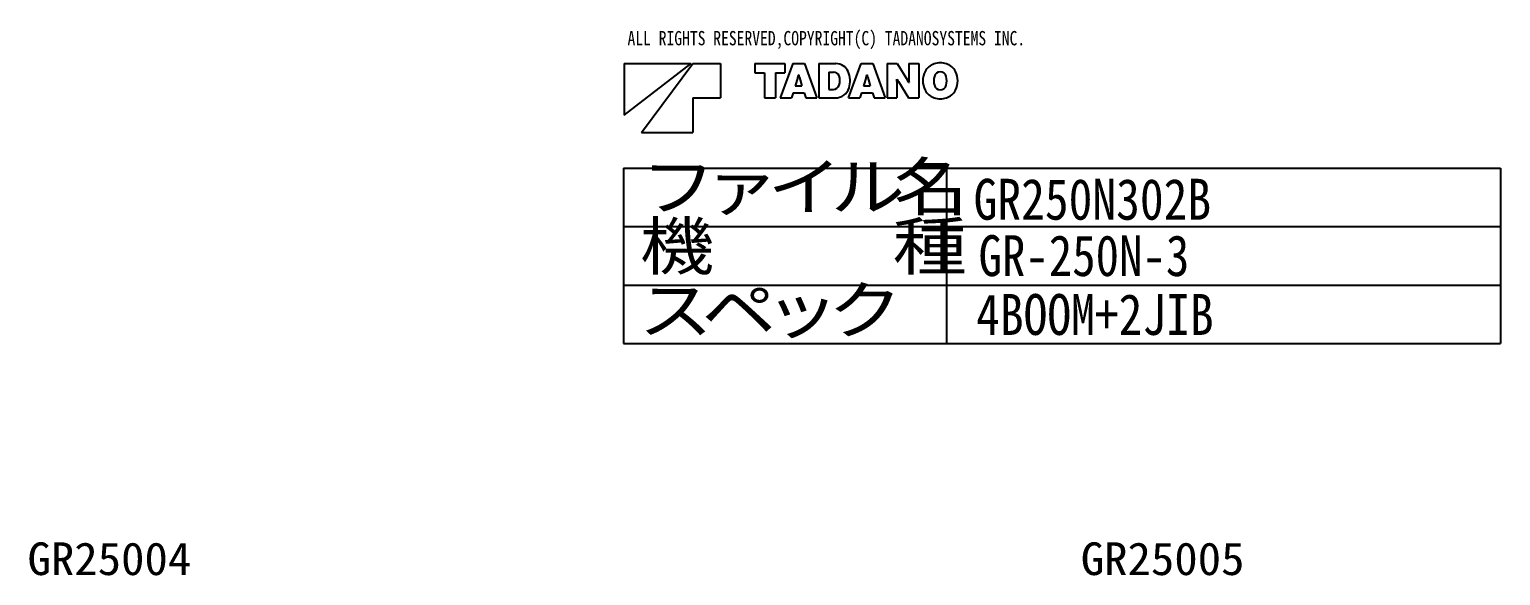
# Model space of a CAD drawing. Extents: x -31701 to 37626, y -27136 to 32271.
# Drawn here: x 12468 to 37626, y 22920 to 32271 of the extents above; entities that cross this region are included whole.
import ezdxf

# ---------------------------------------------------------------- set-up
doc = ezdxf.new("R2010")
doc.units = 0
doc.layers.get('0').update_dxf_attribs({"linetype": 'CONTINUOUS'})

msp = doc.modelspace()

# ---------------------------------------------------------------- linework, layer by layer
at = {"color": 254, "linetype": 'Continuous'}
for p, q in [((22639.88362799998, 31684.72562499998), (22639.88362799998, 30802.72562499998)), ((22639.88362799998, 30802.72562499998), (23786.483628, 31684.72562499998)), ((22639.88362799998, 31684.72562499998), (23786.483628, 31684.72562499998)), ((22933.88362799998, 30508.72562499999), (23815.88362799999, 31684.72562499998)), ((23815.88362799999, 31684.72562499998), (24286.28362799999, 31684.72562499998)), ((24286.28362799999, 31684.72562499998), (24286.28362799999, 31096.72562499999)), ((24874.28362799998, 31684.72562499998), (24874.28362799998, 31525.12562499999)), ((24874.28362799998, 31684.72562499998), (25388.363628, 31684.72562499998)), ((24874.28362799998, 31525.12562499999), (25038.335628, 31525.12562499999)), ((25038.335628, 31525.12562499999), (25038.335628, 31096.72562499999)), ((25224.47962799998, 31525.12562499999), (25224.47962799998, 31096.72562499999)), ((25224.47962799998, 31525.12562499999), (25388.363628, 31525.12562499999)), ((25521.41962799998, 31684.72562499998), (25308.64762799998, 31096.72562499999)), ((25388.363628, 31684.72562499998), (25388.363628, 31525.12562499999)), ((25521.41962799998, 31684.72562499998), (25722.34762799998, 31684.72562499998)), ((25609.367628, 31449.02162499999), (25565.35162799998, 31306.473625)), ((25619.86762799999, 31495.64162499999), (25623.983628, 31495.64162499999)), ((25634.39962799999, 31449.02162499999), (25678.24762799999, 31306.473625)), ((25722.34762799998, 31684.72562499998), (25935.119628, 31096.72562499999)), ((25966.199628, 31684.72562499998), (25966.199628, 31096.72562499999)), ((25966.199628, 31684.72562499998), (26259.94762799998, 31684.72562499998)), ((26140.415628, 31539.90962499999), (26140.415628, 31244.397625)), ((26140.415628, 31539.90962499999), (26217.10762799998, 31539.90962499999)), ((26477.339628, 31096.72562499999), (26690.11162799999, 31684.72562499998)), ((26690.11162799999, 31684.72562499998), (26890.95562799998, 31684.72562499998)), ((26778.05962799999, 31449.02162499999), (26734.127628, 31306.473625)), ((26788.559628, 31495.64162499999), (26792.507628, 31495.64162499999)), ((26803.09162799999, 31449.02162499999), (26847.02362799999, 31306.473625)), ((26890.95562799998, 31684.72562499998), (27103.81162799998, 31096.72562499999)), ((27134.72362799999, 31684.72562499998), (27134.72362799999, 31096.72562499999)), ((27134.72362799999, 31684.72562499998), (27309.19162799999, 31684.72562499998)), ((27309.19162799999, 31684.72562499998), (27482.39962799999, 31402.90562499999)), ((27507.095628, 31684.72562499998), (27675.59962799998, 31684.72562499998)), ((27507.095628, 31684.72562499998), (27507.095628, 31403.99762499999)), ((27675.59962799998, 31684.72562499998), (27675.59962799998, 31096.72562499999)), ((25565.35162799998, 31306.473625), (25678.24762799999, 31306.473625)), ((26140.415628, 31244.397625), (26216.267628, 31244.397625)), ((26734.127628, 31306.473625), (26847.02362799999, 31306.473625)), ((27300.53962799999, 31421.72162499999), (27303.89962799999, 31421.72162499999)), ((27303.31162799999, 31377.45362499999), (27303.31162799999, 31096.72562499999)), ((27328.00762799999, 31378.46162500001), (27501.21562799999, 31096.72562499999)), ((27506.50762799998, 31359.645625), (27509.783628, 31359.645625)), ((23815.88362799999, 31096.72562499999), (23815.88362799999, 30508.72562499999)), ((23815.88362799999, 31096.72562499999), (24286.28362799999, 31096.72562499999)), ((25038.335628, 31096.72562499999), (25224.47962799998, 31096.72562499999)), ((25308.64762799998, 31096.72562499999), (25500.67162799999, 31096.72562499999)), ((25527.13162799998, 31182.40562499999), (25500.67162799999, 31096.72562499999)), ((25527.13162799998, 31182.40562499999), (25716.63562799998, 31182.40562499999)), ((25716.63562799998, 31182.40562499999), (25742.927628, 31096.72562499999)), ((25742.927628, 31096.72562499999), (25935.119628, 31096.72562499999)), ((25966.199628, 31096.72562499999), (26245.835628, 31096.72562499999)), ((26477.339628, 31096.72562499999), (26669.447628, 31096.72562499999)), ((26695.73962799998, 31182.40562499999), (26669.447628, 31096.72562499999)), ((26695.73962799998, 31182.40562499999), (26885.32762799999, 31182.40562499999)), ((26885.32762799999, 31182.40562499999), (26911.703628, 31096.72562499999)), ((26911.703628, 31096.72562499999), (27103.81162799998, 31096.72562499999)), ((27134.72362799999, 31096.72562499999), (27303.31162799999, 31096.72562499999)), ((27501.21562799999, 31096.72562499999), (27675.59962799998, 31096.72562499999)), ((22933.88362799998, 30508.72562499999), (23815.88362799999, 30508.72562499999)), ((22626.442223, 29894.375338), (22626.442223, 26894.375338)), ((22626.442223, 29894.375338), (37626.442223, 29894.375338)), ((28153.282066, 29894.375338), (28153.282066, 26894.375338)), ((37626.442223, 29894.375338), (37626.442223, 26894.375338)), ((22626.442223, 28894.375338), (37626.442223, 28894.375338)), ((22626.442223, 27894.375338), (37626.442223, 27894.375338)), ((22626.442223, 26894.375338), (37626.442223, 26894.375338))]:
    msp.add_line(p, q, dxfattribs=at)
for centre, radius, start, end in [((25314.52762799999, 31539.90962499999), 308.47992, 342.8670000001043, 351.7390199999069), ((25929.155628, 31539.90962499999), 308.4790799999999, 188.2609999999568, 197.1329999998957), ((26217.10762799998, 31436.42162499999), 103.42332, 22.21329999977307, 90), ((26259.94762799998, 31454.22962499999), 230.48928, 23.93280000022452, 90), ((26104.96762799999, 31390.72562499999), 224.5782, 340.2760000000342, 22.21300000000184), ((26116.81162799998, 31390.72562499999), 387.1014, 341.6259999998881, 23.93269999978103), ((26483.219628, 31539.90962499999), 308.47992, 342.8670000001043, 351.7390199999069), ((27097.84762799998, 31539.90962499999), 308.4790799999999, 188.2609999999568, 197.1329999998957), ((28101.059628, 31390.72562499999), 354.59844, 152.8610000000203, 207.1310000001098), ((28016.891628, 31433.73362499999), 260.03964, 107.346000000133, 153.0429999999493), ((28232.519628, 31390.72562499999), 298.452, 165.1319999998029, 194.869000000012), ((28044.947628, 31343.43362499999), 354.59844, 72.73670000015865, 107.3230000001647), ((28044.947628, 31439.86562500001), 104.47248, 14.68939999996, 164.7989999999192), ((27857.291628, 31390.72562499999), 298.452, 345.3110000000229, 14.68859999982194), ((28073.00362799999, 31433.73362499999), 260.03796, 27.06179999995149, 72.73660000017695), ((27988.751628, 31390.72562499999), 354.59844, 332.9380000001926, 27.06199999980737), ((26216.267628, 31350.82562499999), 106.38012, 270, 340.2760000000342), ((26245.835628, 31347.88562499999), 251.1726, 270, 341.6259999998881), ((26924.975628, 31377.45362499999), 378.23772, 0, 6.729899999938334), ((27826.21162799999, 31684.72562499998), 584.8516799999996, 206.7229999999733, 211.5780000001636), ((26984.11162799998, 31096.72562499999), 584.84916, 26.72279999997785, 31.57809999981702), ((27885.431628, 31403.99762499999), 378.23772, 180, 186.7300000001979), ((28016.891628, 31347.63362499999), 260.03712, 206.9669999999761, 252.6849999998574), ((28044.947628, 31341.58562499999), 104.47332, 195.2029999999691, 345.3110000000229), ((28073.00362799999, 31347.63362499999), 260.03964, 287.2630000001437, 332.9380000001926), ((28044.947628, 31437.933625), 354.59844, 252.6990000000082, 287.2630000001437)]:
    msp.add_arc(centre, radius, start, end, dxfattribs=at)

# ---------------------------------------------------------------- texts
at = {"color": 7, "linetype": 'Continuous', "attachment_point": 1}
for s, insert, char_height, line_spacing_factor in [('\\W0.800;\\A1;ALL RIGHTS RESERVED,COPYRIGHT(C) TADANOSYSTEMS INC.', (22695.70962047409, 32243.5786483048), 245, 0.9999999740172398), ('\\W1.050;\\A1;GR25004', (12435.163313, 23489.447937), 560, 0.6), ('\\W1.050;\\A1;GR25005', (30447.030946, 23489.447937), 560, 0.6)]:
    msp.add_mtext(s, dxfattribs=dict(at, insert=insert, char_height=char_height, line_spacing_factor=line_spacing_factor))
at = {"color": 255, "linetype": 'Continuous', "attachment_point": 7, "line_spacing_factor": 0.6600000000000001}
for s, insert, char_height in [('\\T0.750;\\W1.222;\\A1;ファイル名', (22930.292337, 29087.70151), 800), ('\\W0.853;\\A1;GR250N302B', (28614.62447, 29001.9061), 700), ('\\T0.750;\\W1.222;\\A1;機\u3000\u3000\u3000種', (22907.147805, 28070.04526), 800), ('\\W0.841;\\A1;GR-250N-3', (28698.953573, 28036.990084), 700), ('\\T0.750;\\W1.222;\\A1;スペック', (22884.003274, 26983.003512), 800), ('\\W0.853;\\A1;4BOOM+2JIB', (28657.538532, 27029.188815), 700)]:
    msp.add_mtext(s, dxfattribs=dict(at, insert=insert, char_height=char_height))

doc.saveas('drawing.dxf')
